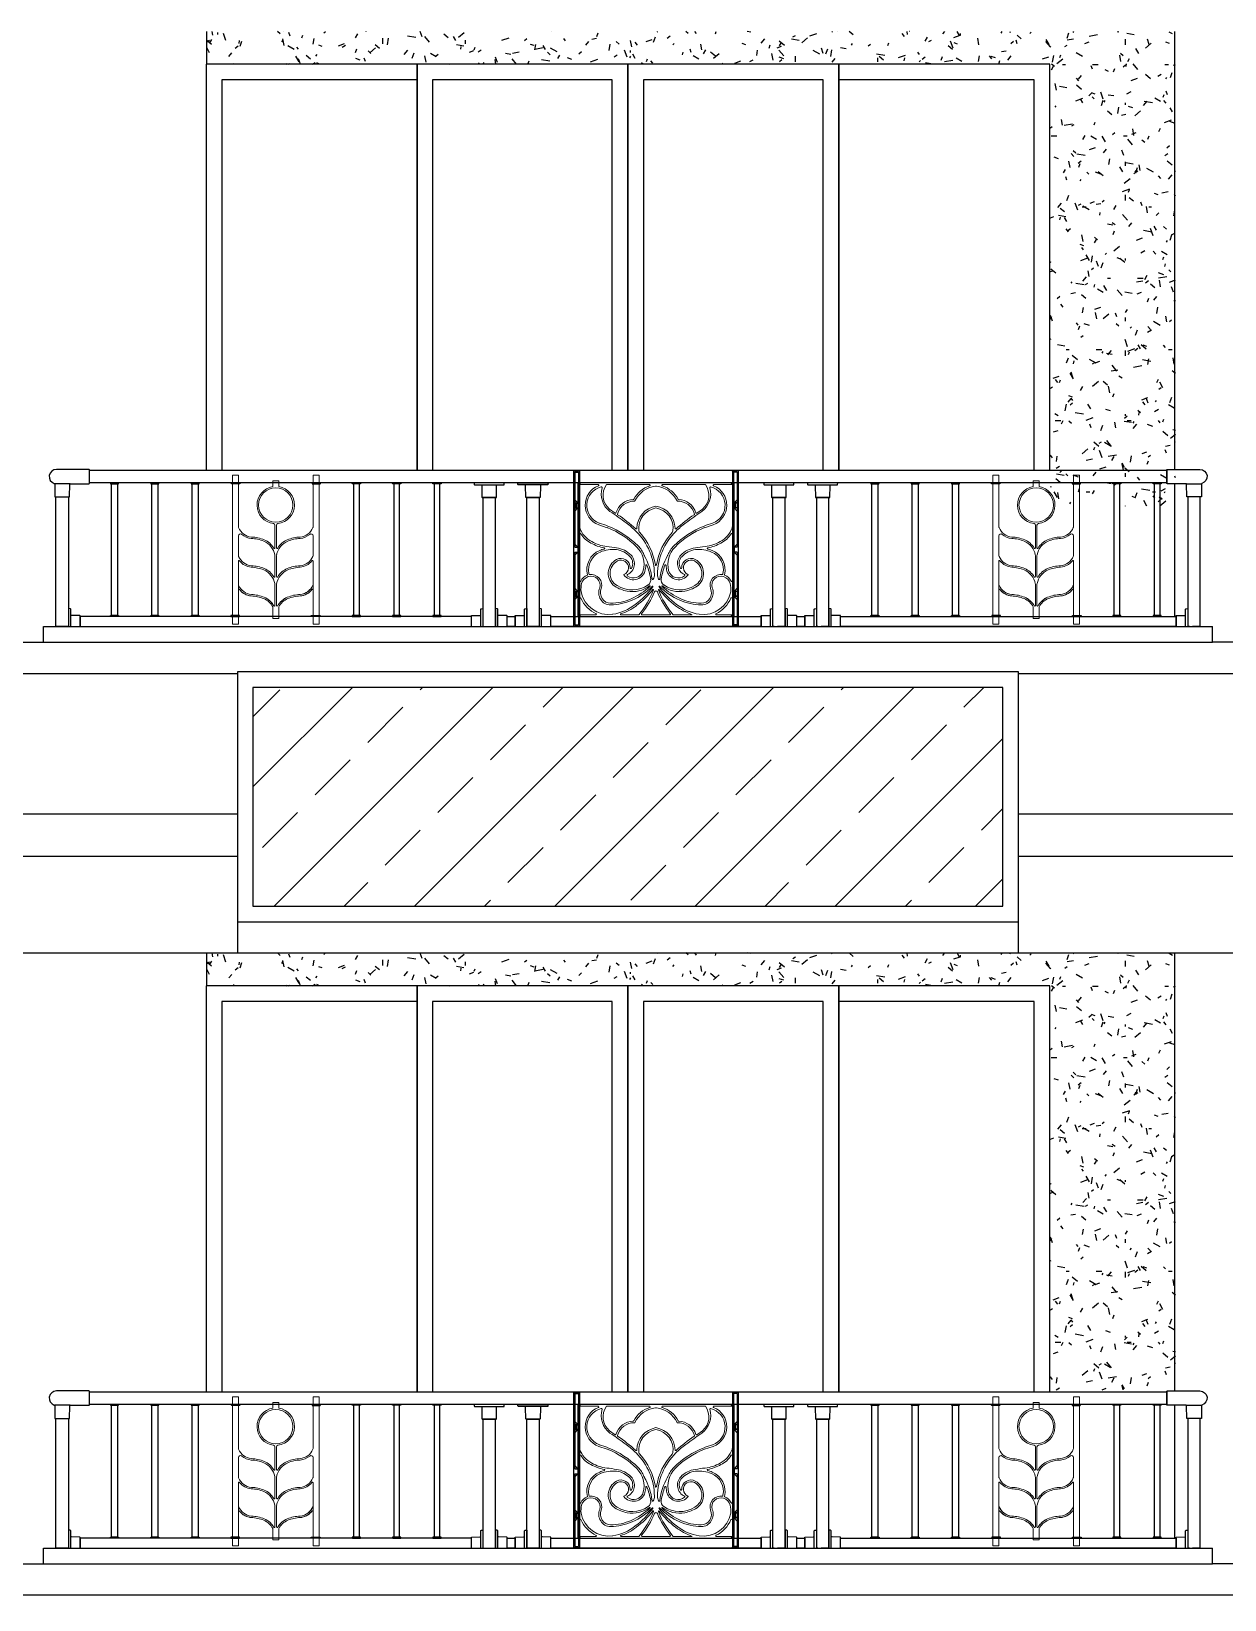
# Model space of a CAD drawing. Extents: x -12446 to 284554, y -295110 to 165007.
# Drawn here: x 65639 to 69458, y -216619 to -211599 of the extents above; entities that cross this region are included whole.
import ezdxf

# ---------------------------------------------------------------- set-up
doc = ezdxf.new("R2010")
doc.units = 0
doc.header["$LTSCALE"] = 1000
doc.linetypes.add('AX-14-E$0$DASH', pattern=[0.35, 0.25, -0.1])
doc.linetypes.add('AX-14-E$0$DOTE', pattern=[2.42, 2, -0.2, 0.02, -0.2])
doc.layers.get('0').update_dxf_attribs({"linetype": 'CONTINUOUS'})
doc.layers.get('Defpoints').update_dxf_attribs({"linetype": 'CONTINUOUS'})
for name, color, linetype in [('A-Anno-Note', 241, 'CONTINUOUS'), ('AX-14-comp-tc$0$AX-T-LMCZ-Z$0$AX-13-E01-E03$0$A-Detl-Patt', 8, 'CONTINUOUS'), ('AX-14-comp-tc$0$灰褐色真石漆', 15, 'CONTINUOUS'), ('AX-14-E$0$A-Detl-Fine', 152, 'CONTINUOUS'), ('AX-14-E$0$A-Detl-Medm', 40, 'CONTINUOUS'), ('AX-14-E$0$A-Detl-Thin', 131, 'CONTINUOUS'), ('AX-14-E$0$A-elev-FIXT', 9, 'CONTINUOUS'), ('AX-14-E$0$A-elev-HRAL', 61, 'CONTINUOUS'), ('AX-14-E$0$A-elev-XFINE', 8, 'CONTINUOUS'), ('AX-14-E$0$S-TYN太阳能板', 34, 'CONTINUOUS'), ('AX-14-E$0$埋件', 252, 'CONTINUOUS'), ('AX-14-E$0$栏杆型材', 82, 'CONTINUOUS'), ('AX-14-E$0$立面填充', 251, 'CONTINUOUS'), ('AX-14-E$0$阳台栏杆扶手', 82, 'CONTINUOUS')]:
    doc.layers.add(name, color=color, linetype=linetype)
doc.layers.add('AX-14-E$0$A-Grid', color=222, linetype='AX-14-E$0$DOTE', plot=False)
doc.layers.add('AX-14-E$0$花形线', color=241, linetype='CONTINUOUS', lineweight=15)

# ---------------------------------------------------------------- blocks, each defined once
blk = doc.blocks.new('AX-14-E$0$4080转角立图')
at = {"layer": 'AX-14-E$0$A-elev-FIXT', "linetype": 'Continuous'}
blk.add_line((25.6, 42), (-24.3, 42), dxfattribs=at)
blk.add_lwpolyline([(-25.3, 43, -0.327139), (-24.2, 41.5), (-23.5, 0), (23.5, 0), (24.2, 40.5, -0.409111), (25.7, 42), (85.3, 42, 0.414214), (86.8, 43.5), (86.8, 86.5, 0.414214), (85.3, 88), (-18.8, 88, 0.865157)], format="xyb", close=True, dxfattribs=at)
blk = doc.blocks.new('AX-14-E$0$螺帽01')
at = {"layer": 'AX-14-E$0$A-elev-XFINE', "linetype": 'Continuous'}
blk.add_lwpolyline([(-12.5, -3), (12.5, -3, 0.414214), (13, -2.5), (13, -0.5, 0.414214), (12.5, 0), (-12.5, 0, 0.414214), (-13, -0.5), (-13, -2.5, 0.414214)], format="xyb", close=True, dxfattribs=at)
blk = doc.blocks.new('AX-14-E$0$40固定座立图')
at = {"layer": 'AX-14-E$0$A-elev-HRAL', "color": 6, "linetype": 'Continuous'}
blk.add_line((-26.5, -7), (26.5, -7), dxfattribs=at)
blk.add_lwpolyline([(48, -5), (48.1, 0), (-48.1, 0), (-48, -5, 0.41166), (-46, -7), (-26.5, -7, -0.41166), (-23.5, -10), (-23.2, -46, 0.41166), (-22.2, -47), (22.2, -47, 0.41166), (23.2, -46), (23.5, -10, -0.41166), (26.5, -7), (46, -7, 0.41166)], format="xyb", close=True, dxfattribs=at)
blk = doc.blocks.new('AX-14-E$0$镁铝合金竖杆496')
at = {"layer": 'AX-14-E$0$A-elev-HRAL', "ltscale": 10}
for p, q in [((-13.5, 251.5, 0), (-13.5, -243.5, 0)), ((-13, 252, 0), (5, 252, 0)), ((5.5, 251.5, 0), (5.5, -243.5, 0)), ((-10, 248, 0), (-10, 149.3)), ((-9.5, 248.5, 0), (1.5, 248.5, 0)), ((2, 248, 0), (2, -240, 0)), ((-10, 159.3), (0, 149.3)), ((-10, 149.3), (0, 149.3)), ((-10, 148.3), (-10, 134.3)), ((-10, 148.3), (0, 148.3)), ((-10, 134.3), (0, 134.3)), ((-10, 133.3), (-10, 8)), ((-10, 133.3), (0, 133.3)), ((-10, 123.3), (0, 133.3)), ((0, 149.3), (0, 133.3)), ((2, 141.3), (5.5, 141.3)), ((-10, 18), (0, 8)), ((-10, 8), (0, 8)), ((0, 8), (0, -8)), ((-10, -8), (-10, -133.5)), ((-10, -8), (0, -8)), ((-10, -18), (0, -8)), ((-10, -123.5), (0, -133.5)), ((-10, -133.5), (0, -133.5)), ((-10, -134.5), (-10, -148.5)), ((-10, -134.5), (0, -134.5)), ((-10, -148.5), (0, -148.5)), ((-10, -149.5), (-10, -240, 0)), ((-10, -149.5), (0, -149.5)), ((-10, -159.5), (0, -149.5)), ((0, -133.5), (0, -149.5)), ((2, -141.5), (5.5, -141.5)), ((-13, -244, 0), (5, -244, 0)), ((-9.5, -240.5, 0), (1.5, -240.5, 0))]:
    blk.add_line(p, q, dxfattribs=at)
for centre, start, end in [((-13, 251.5, 0), 90, 180), ((5, 251.5, 0), 0, 90), ((-9.5, 248, 0), 90, 180), ((1.5, 248, 0), 0, 90), ((-13, -243.5, 0), 180, 270), ((-9.5, -240, 0), 180, 270), ((1.5, -240, 0), 270, 0), ((5, -243.5, 0), 270, 0)]:
    blk.add_arc(centre, 0.5, start, end, dxfattribs=at)
blk = doc.blocks.new('AX-14-E$0$祥云铁花七')
at = {"layer": 'AX-14-E$0$花形线'}
for p, q in [((0, -107.2), (0, -3.2)), ((0, -3.2), (7, -3.2)), ((5.5, -6.7), (5.5, -139.2)), ((65, -5.7), (6.5, -5.7)), ((9, -1.2), (7, -3.2)), ((9, -0.2), (491, -0.2)), ((9, -0.2), (9, -1.2)), ((229.3, -5.7), (91.6, -5.7)), ((408.4, -5.7), (270.7, -5.7)), ((493.5, -5.7), (435, -5.7)), ((491, -0.2), (491, -1.2)), ((491, -1.2), (493, -3.2)), ((500, -3.2), (493, -3.2)), ((494.5, -139.2), (494.5, -6.7)), ((500, -3.2), (500, -107.2)), ((101.4, -84.4), (119, -97)), ((381, -97), (398.6, -84.4)), ((0, -407.2), (0, -107.2)), ((94.2, -143.7), (67, -134.4)), ((96.2, -138.5), (96.2, -138.5)), ((403.8, -138.5), (403.8, -138.5)), ((433, -134.4), (405.8, -143.7)), ((500, -107.2), (500, -407.2)), ((5.5, -164.1), (5.5, -314.3)), ((494.5, -314.3), (494.5, -164.1)), ((35.6, -290.7), (36, -293.1)), ((214.8, -282.6), (214.7, -282.7)), ((285.3, -282.7), (285.2, -282.6)), ((464, -293.1), (464.4, -290.7)), ((504, -348.5), (500, -348.5)), ((505, -349.5), (504, -348.5)), ((504, -362.5), (504, -348.5)), ((505, -361.5), (505, -349.5)), ((5.5, -369.9), (5.5, -421.5)), ((494.5, -421.5), (494.5, -369.9)), ((504, -362.5), (500, -362.5)), ((505, -361.5), (504, -362.5)), ((0, -425), (0, -405.2)), ((0, -425), (7, -425)), ((6.5, -422.5), (57.3, -422.5)), ((9, -427), (7, -425)), ((9, -428), (9, -427)), ((491, -428), (9, -428)), ((138.2, -422.5), (195.1, -422.5)), ((205.6, -422.5), (294.4, -422.5)), ((304.9, -422.5), (366.1, -422.5)), ((443.2, -422.5), (493.5, -422.5)), ((491, -427), (493, -425)), ((491, -428), (491, -427)), ((500, -425), (493, -425)), ((500, -405.2), (500, -425))]:
    blk.add_line(p, q, dxfattribs=at)
at = {"layer": 'AX-14-E$0$花形线', "ltscale": 10}
for p, q in [((-5, -66.7), (-4, -65.7)), ((-5, -78.7), (-5, -66.7)), ((-5, -78.7), (-4, -79.7)), ((-4, -65.7), (0, -65.7)), ((-4, -79.7), (-4, -65.7)), ((-4, -79.7), (0, -79.7)), ((504, -65.7), (500, -65.7)), ((504, -79.7), (500, -79.7)), ((505, -66.7), (504, -65.7)), ((504, -79.7), (504, -65.7)), ((505, -78.7), (504, -79.7)), ((505, -78.7), (505, -66.7)), ((-5, -349.5), (-4, -348.5)), ((-5, -361.5), (-5, -349.5)), ((-4, -348.5), (0, -348.5)), ((-4, -362.5), (-4, -348.5)), ((-5, -361.5), (-4, -362.5)), ((-4, -362.5), (0, -362.5))]:
    blk.add_line(p, q, dxfattribs=at)
at = {"layer": 'AX-14-E$0$花形线'}
for centre, radius, start, end in [((6.5, -6.7), 1, 90, 180), ((90.2, -71.8), 66.8, 111.4629, 249.7109), ((89.4, -72.2), 60.6, 103.7038, 249.4926), ((65, -7.7), 2, 291.4629, 90), ((146.9, -35), 72.1, 164.5587, 232.2861), ((75.5, -15.3), 2, 344.5587, 103.7038), ((139.1, -39.8), 58.4, 144.3447, 229.8382), ((258.8, -95.4), 90.5, 108.6201, 151.5086), ((258.2, -94.7), 84.1, 96.8348, 154.2697), ((229.3, -7.7), 2, 288.6201, 90), ((250, -26), 15, 83.1652, 96.8348), ((241.8, -94.7), 84.1, 25.7303, 83.1652), ((270.7, -7.7), 2, 90, 251.3799), ((241.2, -95.4), 90.5, 28.4914, 71.3799), ((353.1, -35), 72.1, 307.7139, 15.4413), ((360.9, -39.8), 58.4, 310.1618, 35.6553), ((424.5, -15.3), 2, 76.2962, 195.4413), ((410.6, -72.2), 60.6, 289.9688, 76.2962), ((435, -7.7), 2, 90, 248.5371), ((409.8, -71.8), 66.8, 290.2891, 68.5371), ((493.5, -6.7), 1, 0, 90), ((-287.1, -696.9), 719.7, 52.1378, 57.1958), ((120.2, -95.4), 2, 234.3098, 342.2662), ((180.7, -114.8), 61.6, 92.9378, 162.2662), ((128.6, -100.5), 2, 164.7366, 234.9669), ((180.7, -114.8), 56.1, 89.2014, 164.7366), ((177.5, -51.3), 2, 272.9378, 332.1055), ((181.5, -57.7), 1, 269.2014, 334.727), ((262.6, -147.1), 73.7, 99.8083, 178.7152), ((261.2, -145.6), 66, 99.8055, 187.1068), ((237.4, -147.1), 73.7, 1.2848, 80.1917), ((238.8, -145.6), 66, 352.8932, 80.1945), ((318.5, -57.7), 1, 205.273, 270.7986), ((319.3, -114.8), 56.1, 15.2634, 90.7986), ((322.5, -51.3), 2, 207.8945, 267.0622), ((319.3, -114.8), 61.6, 17.7338, 87.0622), ((787.1, -696.9), 719.7, 122.8042, 127.8622), ((371.4, -100.5), 2, 305.0331, 15.2634), ((379.8, -95.4), 2, 197.7338, 305.6902), ((20.5, -139.2), 15, 180, 198.5788), ((78.8, -119.6), 76.5, 198.5788, 243.5048), ((73.4, -114.9), 15, 249.4926, 253.5166), ((-30.5, -466.2), 351.3, 68.8614, 73.5166), ((-3.1, -395.2), 269.7, 44.6157, 68.8614), ((-10.5, -406.5), 288.4, 45.1922, 68.2807), ((-181, -559.2), 551.4, 48.3295, 55.988), ((-6.7, -352.7), 276.1, 45.5911, 54.2274), ((186.9, -145.9), 2, 228.3295, 10.7823), ((510.5, -406.5), 288.4, 111.7193, 134.8078), ((503.1, -395.2), 269.7, 111.1386, 135.3843), ((313.1, -145.9), 2, 169.2177, 311.6705), ((506.7, -352.7), 276.1, 125.7726, 134.4089), ((681, -559.2), 551.4, 124.012, 131.6705), ((530.5, -466.2), 351.3, 106.4044, 111.1386), ((421.2, -119.6), 76.5, 296.4952, 341.4212), ((479.5, -139.2), 15, 341.4212, 0), ((7.5, -164.1), 2, 31.9301, 180), ((78.7, -119.7), 81.9, 211.9301, 243.3006), ((105.7, -81.9), 128, 240.1164, 260.3322), ((105.7, -81.9), 122.5, 240.1164, 263.9737), ((49.6, -295.2), 195.5, 0.3834, 45.5911), ((205.7, -152.9), 10, 185.2537, 222.1559), ((48.3, -295.4), 202.4, 9.2413, 42.1559), ((451.7, -295.4), 202.4, 137.8441, 170.7587), ((450.4, -295.2), 195.5, 134.4089, 179.6166), ((294.3, -152.9), 10, 317.8441, 354.7463), ((394.3, -81.9), 122.5, 276.0263, 299.8836), ((394.3, -81.9), 128, 279.6678, 299.8836), ((421.3, -119.7), 81.9, 296.6994, 328.0699), ((492.5, -164.1), 2, 360, 148.0699), ((95.1, -278.1), 66.4, 112.1901, 194.3855), ((94.9, -277.9), 60.7, 112.1323, 192.199), ((115.1, -332), 123.9, 104.3564, 111.3434), ((114, -324.9), 111.5, 85.2413, 112.1323), ((83.9, -210), 2, 284.3564, 80.3322), ((53.6, -567.3), 365.7, 78.9111, 83.8433), ((148.1, -290.2), 50.6, 118.3226, 234.3446), ((148, -290.1), 45, 117.9536, 240.6207), ((114.3, -285.5), 72.2, 43.6853, 82.8845), ((115.1, -283.9), 76, 43.334, 83.3313), ((138.1, -271.5), 29.5, 357.7363, 118.4287), ((138.1, -271.5), 24, 293.393, 117.9205), ((142, -258.6), 39.1, 295.1597, 43.334), ((144.4, -257.8), 31.3, 329.1668, 45.0781), ((133.7, -261.3), 78.3, 345.2933, 45.1922), ((133.7, -261.3), 83.8, 21.5129, 45.1922), ((230.3, -223.3), 20, 201.5129, 209.4559), ((34.3, -333.9), 205, 7.1734, 29.4559), ((465.7, -333.9), 205, 150.5441, 172.8266), ((269.7, -223.3), 20, 330.5441, 338.4871), ((366.3, -261.3), 78.3, 134.8078, 194.7067), ((366.3, -261.3), 83.8, 134.8078, 158.4871), ((358, -258.6), 39.1, 136.666, 244.8403), ((355.6, -257.8), 31.3, 134.9219, 210.8332), ((384.9, -283.9), 76, 96.6687, 136.666), ((361.9, -271.5), 29.5, 61.5713, 182.2637), ((385.7, -285.5), 72.2, 97.1155, 136.3147), ((361.9, -271.5), 24, 62.0795, 246.607), ((352, -290.1), 45, 299.3793, 62.0464), ((351.9, -290.2), 50.6, 305.6554, 61.6774), ((446.4, -567.3), 365.7, 96.1567, 101.0889), ((386, -324.9), 111.5, 67.8677, 94.7586), ((416.1, -210), 2, 99.6678, 255.6436), ((384.9, -332), 123.9, 68.6566, 75.6436), ((405.1, -277.9), 60.7, 347.801, 67.8677), ((404.9, -278.1), 66.4, 345.6145, 67.8099), ((44.7, -332.3), 39.3, 111.7373, 154.1364), ((45, -332.8), 34.4, 109.6431, 162.4707), ((29.7, -294.9), 1, 291.9632, 14.3855), ((42.5, -327.8), 28.8, 343.2516, 108.1432), ((37, -292.9), 1, 191.0799, 278.9061), ((42.5, -327.8), 34.3, 342.2251, 98.9061), ((148, -294.5), 1, 113.393, 217.2759), ((177.8, -271.8), 38.5, 217.2759, 343.5434), ((159.4, -295.7), 2, 115.1597, 230.4792), ((178.6, -272.6), 32.1, 230.4792, 344.4049), ((169.6, -272.8), 2, 177.7363, 329.1668), ((133.7, -261.3), 83.8, 345.2933, 357.6896), ((219.4, -264.8), 2, 20.1455, 177.6896), ((-25.3, -354.5), 262.7, 10.3928, 20.1455), ((205.1, -292.3), 40.1, 335.5468, 357.7723), ((250, -262.6), 2, 189.2413, 350.7587), ((294.9, -292.3), 40.1, 182.2277, 204.4532), ((525.3, -354.5), 262.7, 159.8545, 169.6072), ((280.6, -264.8), 2, 2.3104, 159.8545), ((366.3, -261.3), 83.8, 182.3104, 194.7067), ((322.2, -271.8), 38.5, 196.4566, 322.7241), ((321.4, -272.6), 32.1, 195.5951, 309.5208), ((330.4, -272.8), 2, 210.8332, 2.2637), ((340.6, -295.7), 2, 309.5208, 64.8403), ((352, -294.5), 1, 322.7241, 66.607), ((457.5, -327.8), 34.3, 81.0939, 197.7749), ((457.5, -327.8), 28.8, 71.8568, 196.7484), ((463, -292.9), 1, 261.0939, 348.9201), ((455, -332.8), 34.4, 17.5293, 70.3569), ((470.3, -294.9), 1, 165.6145, 248.0368), ((455.3, -332.3), 39.3, 25.8636, 68.2627), ((7.5, -314.3), 2, 180, 334.1364), ((98.6, -342), 88.6, 167.2346, 184.2621), ((99.3, -331.1), 90.7, 191.1235, 277.7), ((107.1, -351.7), 40.2, 157.1293, 212.2197), ((107.1, -351.7), 34.7, 157.134, 212.4682), ((176.1, -243.2), 105.2, 236.8488, 260.0488), ((173.7, -253.4), 89.7, 237.7959, 304.6649), ((174.2, -254), 94.3, 260.0488, 306.1557), ((75.9, -161.3), 230.4, 294.2606, 312.4746), ((92, -188), 205, 293.5859, 315.7061), ((5.5, -153.1), 295.9, 307.0893, 322.472), ((23.9, -173.6), 273.8, 306.6048, 322.2397), ((-30.5, -235.3), 293.2, 320.3131, 338.4375), ((-3.8, -249.5), 268.3, 320.7734, 338.2141), ((213.4, -310.8), 20, 304.6649, 10.3928), ((230.5, -331), 1.09, 342.7316, 126.1557), ((239.7, -308.1), 2, 187.1734, 335.5468), ((239.1, -332.5), 1.33, 322.472, 104.2732), ((240.9, -342.5), 1.33, 338.4375, 114.1721), ((250, -351), 5, 21.7859, 158.2141), ((503.8, -249.5), 268.3, 201.7859, 219.2266), ((259.1, -342.5), 1.33, 65.8279, 201.5625), ((530.5, -235.3), 293.2, 201.5625, 219.6869), ((260.3, -308.1), 2, 204.4532, 352.8266), ((260.9, -332.5), 1.33, 75.7268, 217.528), ((476.1, -173.6), 273.8, 217.7603, 233.3952), ((494.5, -153.1), 295.9, 217.528, 232.9107), ((408, -188), 205, 224.2939, 246.4141), ((286.6, -310.8), 20, 169.6072, 235.3351), ((269.5, -331), 1.09, 53.8443, 197.2684), ((424.1, -161.3), 230.4, 227.5254, 245.7394), ((325.8, -254), 94.3, 233.8443, 279.9512), ((326.3, -253.4), 89.7, 235.3351, 302.2041), ((323.9, -243.2), 105.2, 279.9512, 303.1512), ((400.5, -330.8), 91, 262.4286, 348.7478), ((392.9, -351.7), 34.7, 327.5318, 22.866), ((392.9, -351.7), 40.2, 327.7803, 22.8707), ((401.4, -342), 88.6, 355.7379, 12.7654), ((492.5, -314.3), 2, 205.8636, 0), ((8, -370.3), 2.5, 33.9087, 170.982), ((97.8, -332.9), 94.8, 202.3084, 245.8595), ((104.7, -354.5), 36.7, 210.5687, 270.3076), ((104.7, -354.5), 31.2, 210.5585, 270.3163), ((104, -223.5), 162.2, 270.3163, 294.2606), ((100.6, -207.8), 183.4, 271.3252, 293.5859), ((87.1, -267.4), 155.5, 279.0375, 308.5138), ((96.7, -279.7), 145.4, 285.8798, 308.5187), ((442.8, -218.5), 217.9, 233.3952, 249.4015), ((412.9, -267.4), 155.5, 231.4862, 260.9625), ((399.4, -207.8), 183.4, 246.4141, 268.6748), ((396, -223.5), 162.2, 245.7394, 269.6837), ((395.3, -354.5), 31.2, 269.6837, 329.4415), ((395.3, -354.5), 36.7, 269.6924, 329.4313), ((402.2, -332.9), 94.8, 294.6417, 337.6916), ((492, -370.3), 2.5, 9.018, 146.0913), ((6.5, -421.5), 1, 180, 270), ((57.3, -420.5), 2, 270, 32.0975), ((138.2, -420.5), 2, 151.1399, 270), ((205.6, -420.5), 2, 140.7734, 270), ((294.4, -420.5), 2, 270, 39.2266), ((443.2, -420.5), 2, 135.3636, 270), ((493.5, -421.5), 1, 270, 0)]:
    blk.add_arc(centre, radius, start, end, dxfattribs=at)
at = {"layer": 'Defpoints', "color": 1, "linetype": 'AX-14-E$0$DASH', "ltscale": 0.1}
blk.add_lwpolyline([(0, -428), (500, -428), (500, 0), (0, 0)], close=True, dxfattribs=at)
blk = doc.blocks.new('AX-14-E$0$麦穗铁花十')
at = {"layer": 'AX-14-E$0$花形线'}
for p, q in [((0, 0), (19, 0)), ((0, -477), (0, 0)), ((19, 0), (19, -163.7)), ((258, -163.7), (258, 0)), ((258, 0), (277, 0)), ((277, 0), (277, -477)), ((148, -18), (129, -18)), ((129, -36), (129, -18)), ((148, -18), (148, -36)), ((19, -194.2), (19, -255.7)), ((136, -232.5), (136, -159.8)), ((141, -159.8), (141, -232.5)), ((258, -255.7), (258, -194.2)), ((19, -274.9), (19, -347.7)), ((136, -324.5), (136, -258.9)), ((141, -258.9), (141, -324.5)), ((258, -347.7), (258, -274.9)), ((19, -477), (19, -347.7)), ((136, -416.5), (136, -350.9)), ((136, -416.5), (136, -350.9)), ((141, -350.9), (141, -416.5)), ((141, -350.9), (141, -416.5)), ((258, -347.7), (258, -458.9)), ((19, -366.9), (19, -439.7)), ((19, -366.9), (19, -439.7)), ((258, -439.7), (258, -366.9)), ((258, -477), (258, -366.9)), ((129, -458), (129, -421.2)), ((148, -458), (148, -421.2)), ((19, -477), (0, -477)), ((148, -458), (129, -458)), ((277, -477), (258, -477))]:
    blk.add_line(p, q, dxfattribs=at)
blk.add_circle((138.5, -95.2), 55, dxfattribs=at)
for centre, radius, start, end in [((138.5, -95.2), 60, 99.1102, 263.3742), ((138.5, -95.2), 60, 276.6258, 80.8898), ((29, -163.7), 10, 180, 202.5285), ((25.5, -194.2), 6.5, 48.9817, 180), ((65, -148.8), 49, 202.5283, 264.7738), ((65, -148.8), 53.7, 228.9817, 264.9129), ((55.9, -319.4), 121.9, 67.8778, 87.8433), ((131, -159.8), 5, 0, 83.3742), ((146, -159.8), 5, 96.6259, 180), ((221.1, -319.4), 121.9, 92.1567, 112.1222), ((212, -148.8), 49, 275.2262, 337.4717), ((212, -148.8), 53.7, 275.0871, 311.0183), ((251.5, -194.2), 6.5, 360, 131.0183), ((248, -163.7), 10, 337.4718, 360), ((55.9, -319.5), 117.3, 67.9628, 87.8994), ((74.7, -267.6), 62.3, 11.9892, 66.0287), ((74.7, -267.6), 67, 30.6455, 66.0287), ((134, -232.5), 2, 210.6455, 360), ((143, -232.5), 2, 180, 329.3545), ((202.3, -267.6), 62.3, 113.9713, 168.0108), ((202.3, -267.6), 67, 113.9713, 149.3545), ((221.1, -319.5), 117.3, 92.1006, 112.0372), ((29, -255.7), 10, 180, 202.5285), ((21, -274.9), 2, 37.8001, 180), ((65, -240.8), 49, 202.5283, 264.7738), ((65, -240.8), 53.7, 217.8001, 264.9129), ((55.9, -411.5), 117.3, 67.9628, 87.8994), ((55.9, -411.4), 121.9, 67.8778, 87.8433), ((74.7, -359.6), 67, 30.6455, 66.0287), ((116, -258.9), 20, 360, 11.9893), ((161, -258.9), 20, 168.0107, 180), ((202.3, -359.6), 67, 113.9713, 149.3545), ((221.1, -411.4), 121.9, 92.1567, 112.1222), ((221.1, -411.5), 117.3, 92.1006, 112.0372), ((212, -240.8), 49, 275.2262, 337.4717), ((212, -240.8), 53.7, 275.0871, 322.1999), ((256, -274.9), 2, 360, 142.1999), ((248, -255.7), 10, 337.4718, 360), ((29, -347.7), 10, 180, 202.5285), ((29, -347.7), 10, 180, 202.5285), ((74.7, -359.6), 62.3, 11.9892, 66.0287), ((134, -324.5), 2, 210.6456, 360), ((116, -350.9), 20, 360, 11.9892), ((116, -350.9), 20, 360, 11.9892), ((143, -324.5), 2, 180, 329.3545), ((161, -350.9), 20, 168.0107, 180), ((161, -350.9), 20, 168.0108, 180), ((202.3, -359.6), 62.3, 113.9713, 168.0108), ((212, -332.8), 49, 275.2262, 339.9297), ((248, -347.7), 10, 337.4718, 360), ((248, -347.7), 10, 337.4718, 360), ((21, -366.9), 2, 37.8001, 180), ((21, -366.9), 2, 37.8001, 180), ((65, -332.8), 49, 202.5283, 264.7738), ((65, -332.8), 49, 202.5283, 264.7738), ((65, -332.8), 49, 202.5283, 264.7738), ((65, -332.8), 53.7, 217.8001, 264.9129), ((65, -332.8), 53.7, 217.8001, 264.9129), ((65, -332.8), 53.7, 220.6616, 264.9129), ((55.9, -503.5), 117.3, 67.9628, 87.8994), ((55.9, -503.5), 117.3, 67.9628, 87.8994), ((55.9, -503.4), 121.9, 67.8778, 87.8433), ((55.9, -503.4), 121.9, 67.8778, 87.8433), ((74.7, -451.6), 62.3, 29.2187, 66.0287), ((74.7, -451.6), 67, 33.5141, 66.0287), ((74.7, -451.6), 67, 30.6455, 66.0287), ((74.7, -451.6), 67, 30.6455, 66.0287), ((202.3, -451.6), 67, 113.9713, 149.3545), ((202.3, -451.6), 67, 113.9713, 149.3545), ((202.3, -451.6), 67, 113.9713, 149.3545), ((202.3, -451.6), 67, 113.9713, 146.4859), ((202.3, -451.6), 62.3, 113.9713, 150.7813), ((221.1, -503.4), 121.9, 92.1567, 112.1222), ((221.1, -503.4), 121.9, 92.1567, 112.1222), ((221.1, -503.5), 117.3, 92.1006, 112.0372), ((221.1, -503.5), 117.3, 92.1006, 112.0372), ((212, -332.8), 49, 275.2262, 337.4717), ((212, -332.8), 49, 275.2262, 337.4717), ((212, -332.8), 53.7, 275.0871, 322.1999), ((212, -332.8), 53.7, 275.0871, 322.1999), ((212, -332.8), 53.7, 275.0871, 319.3384), ((256, -366.9), 2, 360, 142.1999), ((256, -366.9), 2, 360, 142.1999), ((134, -416.5), 2, 210.6456, 360), ((134, -416.5), 2, 210.6455, 360), ((143, -416.5), 2, 180, 329.3545), ((143, -416.5), 2, 180, 329.3544)]:
    blk.add_arc(centre, radius, start, end, dxfattribs=at)
blk = doc.blocks.new('AX-14-E$0$32固定座立面')
at = {"layer": 'AX-14-E$0$栏杆型材', "color": 6, "linetype": 'Continuous'}
blk.add_line((-7, -22.5), (-7, 22.5), dxfattribs=at)
blk.add_lwpolyline([(-7, -22.5, 0.41166), (-10, -19.5), (-36, -19.3, -0.41166), (-37, -18.3), (-37, 18.3, -0.41166), (-36, 19.3), (-10, 19.5, 0.41166), (-7, 22.5), (-7, 39, -0.41166), (-5, 41), (0, 41.1), (0, -41.1), (-5, -41, -0.41166), (-7, -39)], format="xyb", close=True, dxfattribs=at)
blk = doc.blocks.new('AX-14-E$0$A$C7DED0338')
at = {"layer": 'AX-14-E$0$A-Detl-Fine'}
for points in [[(8575, 3115), (7950, 3115), (7950, 1865)], [(9200, 1865), (9200, 3115), (8625, 3115), (8625, 1865)], [(9875, 1865), (9875, 3115), (9300, 3115), (9300, 1865)], [(10550, 1865), (10550, 3115), (9925, 3115)]]:
    blk.add_lwpolyline(points, dxfattribs=at)
at = {"layer": 'AX-14-E$0$A-Detl-Thin'}
for p, q in [((11000, 1868), (11000, 3270)), ((11000, 1868), (11000, 1872)), ((11000, 1397), (11000, 1822)), ((7300, 630), (11200, 630))]:
    blk.add_line(p, q, dxfattribs=at)
for points in [[(8575, 1865), (8575, 3165), (7900, 3165), (7900, 1865)], [(9250, 1865), (9250, 3165), (8575, 3165), (8575, 1865)], [(9925, 1865), (9925, 3165), (9250, 3165), (9250, 1865)], [(10600, 1865), (10600, 3165), (9925, 3165), (9925, 1865)]]:
    blk.add_lwpolyline(points, dxfattribs=at)
blk.add_lwpolyline([(8000, 320), (10500, 320), (10500, 420), (8000, 420)], close=True, dxfattribs=at)
at = {"layer": 'AX-14-E$0$A-elev-HRAL', "ltscale": 10, "elevation": 0}
for points in [[(7594.4, 1825, 0.414214), (7593.9, 1824.5), (7593.9, 1822.5, 0.414214), (7594.4, 1822), (7619.4, 1822, 0.414214), (7619.9, 1822.5), (7619.9, 1824.5, 0.414214), (7619.4, 1825)], [(7723.4, 1825, 0.414214), (7722.9, 1824.5), (7722.9, 1822.5, 0.414214), (7723.4, 1822), (7748.4, 1822, 0.414214), (7748.9, 1822.5), (7748.9, 1824.5, 0.414214), (7748.4, 1825)], [(7852.4, 1825, 0.414214), (7851.9, 1824.5), (7851.9, 1822.5, 0.414214), (7852.4, 1822), (7877.4, 1822, 0.414214), (7877.9, 1822.5), (7877.9, 1824.5, 0.414214), (7877.4, 1825)], [(8393.4, 1825, -0.414214), (8393.9, 1824.5), (8393.9, 1822.5, -0.414214), (8393.4, 1822), (8368.4, 1822, -0.414214), (8367.9, 1822.5), (8367.9, 1824.5, -0.414214), (8368.4, 1825)], [(8522.4, 1825, -0.414214), (8522.9, 1824.5), (8522.9, 1822.5, -0.414214), (8522.4, 1822), (8497.4, 1822, -0.414214), (8496.9, 1822.5), (8496.9, 1824.5, -0.414214), (8497.4, 1825)], [(8651.4, 1825, -0.414214), (8651.9, 1824.5), (8651.9, 1822.5, -0.414214), (8651.4, 1822), (8626.4, 1822, -0.414214), (8625.9, 1822.5), (8625.9, 1824.5, -0.414214), (8626.4, 1825)], [(10027.9, 1825, 0.414214), (10027.4, 1824.5), (10027.4, 1822.5, 0.414214), (10027.9, 1822), (10052.9, 1822, 0.414214), (10053.4, 1822.5), (10053.4, 1824.5, 0.414214), (10052.9, 1825)], [(10156.9, 1825, 0.414214), (10156.4, 1824.5), (10156.4, 1822.5, 0.414214), (10156.9, 1822), (10181.9, 1822, 0.414214), (10182.4, 1822.5), (10182.4, 1824.5, 0.414214), (10181.9, 1825)], [(10285.9, 1825, 0.414214), (10285.4, 1824.5), (10285.4, 1822.5, 0.414214), (10285.9, 1822), (10310.9, 1822, 0.414214), (10311.4, 1822.5), (10311.4, 1824.5, 0.414214), (10310.9, 1825)], [(10826.9, 1825, -0.414214), (10827.4, 1824.5), (10827.4, 1822.5, -0.414214), (10826.9, 1822), (10801.9, 1822, -0.414214), (10801.4, 1822.5), (10801.4, 1824.5, -0.414214), (10801.9, 1825)], [(10955.9, 1825, -0.414214), (10956.4, 1824.5), (10956.4, 1822.5, -0.414214), (10955.9, 1822), (10930.9, 1822, -0.414214), (10930.4, 1822.5), (10930.4, 1824.5, -0.414214), (10930.9, 1825)], [(7594.4, 1397, -0.414214), (7593.9, 1397.5), (7593.9, 1399.5, -0.414214), (7594.4, 1400), (7619.4, 1400, -0.414214), (7619.9, 1399.5), (7619.9, 1397.5, -0.414214), (7619.4, 1397)], [(7723.4, 1397, -0.414214), (7722.9, 1397.5), (7722.9, 1399.5, -0.414214), (7723.4, 1400), (7748.4, 1400, -0.414214), (7748.9, 1399.5), (7748.9, 1397.5, -0.414214), (7748.4, 1397)], [(7852.4, 1397, -0.414214), (7851.9, 1397.5), (7851.9, 1399.5, -0.414214), (7852.4, 1400), (7877.4, 1400, -0.414214), (7877.9, 1399.5), (7877.9, 1397.5, -0.414214), (7877.4, 1397)], [(8393.4, 1397, 0.414214), (8393.9, 1397.5), (8393.9, 1399.5, 0.414214), (8393.4, 1400), (8368.4, 1400, 0.414214), (8367.9, 1399.5), (8367.9, 1397.5, 0.414214), (8368.4, 1397)], [(8522.4, 1397, 0.414214), (8522.9, 1397.5), (8522.9, 1399.5, 0.414214), (8522.4, 1400), (8497.4, 1400, 0.414214), (8496.9, 1399.5), (8496.9, 1397.5, 0.414214), (8497.4, 1397)], [(8651.4, 1397, 0.414214), (8651.9, 1397.5), (8651.9, 1399.5, 0.414214), (8651.4, 1400), (8626.4, 1400, 0.414214), (8625.9, 1399.5), (8625.9, 1397.5, 0.414214), (8626.4, 1397)], [(10027.9, 1397, -0.414214), (10027.4, 1397.5), (10027.4, 1399.5, -0.414214), (10027.9, 1400), (10052.9, 1400, -0.414214), (10053.4, 1399.5), (10053.4, 1397.5, -0.414214), (10052.9, 1397)], [(10156.9, 1397, -0.414214), (10156.4, 1397.5), (10156.4, 1399.5, -0.414214), (10156.9, 1400), (10181.9, 1400, -0.414214), (10182.4, 1399.5), (10182.4, 1397.5, -0.414214), (10181.9, 1397)], [(10285.9, 1397, -0.414214), (10285.4, 1397.5), (10285.4, 1399.5, -0.414214), (10285.9, 1400), (10310.9, 1400, -0.414214), (10311.4, 1399.5), (10311.4, 1397.5, -0.414214), (10310.9, 1397)], [(10826.9, 1397, 0.414214), (10827.4, 1397.5), (10827.4, 1399.5, 0.414214), (10826.9, 1400), (10801.9, 1400, 0.414214), (10801.4, 1399.5), (10801.4, 1397.5, 0.414214), (10801.9, 1397)], [(10955.9, 1397, 0.414214), (10956.4, 1397.5), (10956.4, 1399.5, 0.414214), (10955.9, 1400), (10930.9, 1400, 0.414214), (10930.4, 1399.5), (10930.4, 1397.5, 0.414214), (10930.9, 1397)]]:
    blk.add_lwpolyline(points, format="xyb", close=True, dxfattribs=at)
for points in [[(7616.4, 1400), (7597.4, 1400), (7597.4, 1822), (7616.4, 1822)], [(7745.4, 1400), (7726.4, 1400), (7726.4, 1822), (7745.4, 1822)], [(7874.4, 1400), (7855.4, 1400), (7855.4, 1822), (7874.4, 1822)], [(8371.4, 1400), (8390.4, 1400), (8390.4, 1822), (8371.4, 1822)], [(8500.4, 1400), (8519.4, 1400), (8519.4, 1822), (8500.4, 1822)], [(8629.4, 1400), (8648.4, 1400), (8648.4, 1822), (8629.4, 1822)], [(10049.9, 1400), (10030.9, 1400), (10030.9, 1822), (10049.9, 1822)], [(10178.9, 1400), (10159.9, 1400), (10159.9, 1822), (10178.9, 1822)], [(10307.9, 1400), (10288.9, 1400), (10288.9, 1822), (10307.9, 1822)], [(10804.9, 1400), (10823.9, 1400), (10823.9, 1822), (10804.9, 1822)], [(10933.9, 1400), (10952.9, 1400), (10952.9, 1822), (10933.9, 1822)]]:
    blk.add_lwpolyline(points, close=True, dxfattribs=at)
at = {"layer": 'AX-14-E$0$埋件', "linetype": 'AX-14-E$0$DASH', "ltscale": 0.1}
blk.add_lwpolyline([(7419.6, 1320), (7459.6, 1320), (7459.6, 1365), (7419.6, 1365)], close=True, dxfattribs=at)
at = {"layer": 'AX-14-E$0$埋件', "linetype": 'AX-14-E$0$DASH', "ltscale": 0.1, "elevation": 0}
for points in [[(8826.1, 1320), (8786.1, 1320), (8786.1, 1365), (8826.1, 1365)], [(8926.1, 1320), (8966.1, 1320), (8966.1, 1365), (8926.1, 1365)], [(9713.1, 1320), (9753.1, 1320), (9753.1, 1365), (9713.1, 1365)], [(9853.1, 1320), (9893.1, 1320), (9893.1, 1365), (9853.1, 1365)], [(11041.6, 1320), (11081.6, 1320), (11081.6, 1365), (11041.6, 1365)]]:
    blk.add_lwpolyline(points, close=True, dxfattribs=at)
at = {"layer": 'AX-14-E$0$栏杆型材'}
for points in [[(7419.6, 1780), (7459.6, 1780), (7459.6, 1365), (7419.6, 1365)], [(11081.6, 1780), (11041.6, 1780), (11041.6, 1365), (11081.6, 1365)], [(8749.1, 1397), (7496.6, 1397), (7496.6, 1365), (8749.1, 1365)], [(8889.1, 1365), (8863.1, 1365), (8863.1, 1397), (8889.1, 1397)], [(9003.1, 1397), (9676.1, 1397), (9676.1, 1365), (9003.1, 1365)], [(9930.1, 1397), (11004.6, 1397), (11004.6, 1365), (9930.1, 1365)]]:
    blk.add_lwpolyline(points, close=True, dxfattribs=at)
at = {"layer": 'AX-14-E$0$栏杆型材', "elevation": 0}
for points in [[(8826.1, 1778), (8786.1, 1778), (8786.1, 1365), (8826.1, 1365)], [(8926.1, 1778), (8966.1, 1778), (8966.1, 1365), (8926.1, 1365)], [(9753.1, 1778), (9713.1, 1778), (9713.1, 1365), (9753.1, 1365)], [(9893.1, 1778), (9853.1, 1778), (9853.1, 1365), (9893.1, 1365)], [(9816.1, 1365), (9790.1, 1365), (9790.1, 1397), (9816.1, 1397)]]:
    blk.add_lwpolyline(points, close=True, dxfattribs=at)
at = {"layer": 'AX-14-E$0$阳台栏杆扶手'}
blk.add_lwpolyline([(10974.9, 1825), (7526.4, 1825), (7526.4, 1865), (10974.9, 1865)], close=True, dxfattribs=at)
for name, p in [('AX-14-E$0$麦穗铁花十', (7984.4, 1849, 0)), ('AX-14-E$0$祥云铁花七', (9089.6, 1825, 0))]:
    blk.add_blockref(name, p)
at = {"xscale": -1}
blk.add_blockref('AX-14-E$0$麦穗铁花十', (10694.9, 1849, 0), dxfattribs=at)
at = {"layer": 'AX-14-E$0$A-elev-HRAL'}
for name, p in [('AX-14-E$0$4080转角立图', (7439.6, 1780)), ('AX-14-E$0$镁铝合金竖杆496', (9089.6, 1611, 0)), ('AX-14-E$0$40固定座立图', (8806.1, 1825, 0)), ('AX-14-E$0$40固定座立图', (9733.1, 1825, 0)), ('AX-14-E$0$40固定座立图', (9873.1, 1825, 0)), ('AX-14-E$0$32固定座立面', (8786.1, 1381)), ('AX-14-E$0$32固定座立面', (8926.1, 1381)), ('AX-14-E$0$32固定座立面', (9713.1, 1381)), ('AX-14-E$0$32固定座立面', (9853.1, 1381)), ('AX-14-E$0$32固定座立面', (11041.6, 1381))]:
    blk.add_blockref(name, p, dxfattribs=at)
at = {"layer": 'AX-14-E$0$A-elev-HRAL', "xscale": -1}
for name, p in [('AX-14-E$0$镁铝合金竖杆496', (9589.6, 1611, 0)), ('AX-14-E$0$4080转角立图', (11061.6, 1780)), ('AX-14-E$0$40固定座立图', (8946.1, 1825, 0)), ('AX-14-E$0$32固定座立面', (7459.6, 1381)), ('AX-14-E$0$32固定座立面', (8826.1, 1381)), ('AX-14-E$0$32固定座立面', (8966.1, 1381)), ('AX-14-E$0$32固定座立面', (9753.1, 1381)), ('AX-14-E$0$32固定座立面', (9893.1, 1381))]:
    blk.add_blockref(name, p, dxfattribs=at)
at = {"layer": 'AX-14-E$0$栏杆型材', "xscale": -1}
for p in [(7993.9, 1825, 0), (7994.6, 1824.9, 0), (10426.7, 1824.9, 0), (10427.4, 1825, 0)]:
    blk.add_blockref('AX-14-E$0$螺帽01', p, dxfattribs=at)
at = {"layer": 'AX-14-E$0$栏杆型材'}
for p in [(8251.9, 1825, 0), (8252.6, 1824.9, 0), (10684.7, 1824.9, 0), (10685.4, 1825, 0)]:
    blk.add_blockref('AX-14-E$0$螺帽01', p, dxfattribs=at)
for p, rotation in [((7991.7, 1397, 0), 180), ((7993.9, 1397, 0), 180), ((10427.4, 1397, 0), 180.0000000001212), ((10429.6, 1397, 0), 180.0000000001212)]:
    blk.add_blockref('AX-14-E$0$螺帽01', p, dxfattribs=dict(at, rotation=rotation))
at = {"layer": 'AX-14-E$0$栏杆型材', "xscale": -1, "rotation": 180}
for p in [(8249.7, 1397, 0), (8251.9, 1397, 0), (10685.4, 1397, 0), (10687.6, 1397, 0)]:
    blk.add_blockref('AX-14-E$0$螺帽01', p, dxfattribs=at)
blk.add_wipeout([(7379.8, 1365), (11120.2, 1365), (11120.2, 1315), (7379.8, 1315)]).dxf.layer = 'AX-14-E$0$A-Detl-Thin'
at = {"layer": 'AX-14-E$0$A-Detl-Thin'}
blk.add_line((7379.8, 1365), (11120.2, 1365), dxfattribs=at)
blk.add_wipeout([(7200, 1215), (11300, 1215), (11300, 1315), (7200, 1315)]).dxf.layer = 'AX-14-E$0$A-Detl-Thin'
for p, q in [((7379.8, 1315), (11120.2, 1315)), ((7300, 1215), (11200, 1215))]:
    blk.add_line(p, q, dxfattribs=at)
for points in [[(7250, 420), (7250, 630), (7300, 630), (7300, 1215), (7200, 1215), (7200, 1315), (7379.8, 1315), (7379.8, 1365)], [(7300, 320), (11250, 320), (11250, 630), (11200, 630), (11200, 1215), (11300, 1215), (11300, 1315), (11120.2, 1315), (11120.2, 1365)]]:
    blk.add_lwpolyline(points, dxfattribs=at)
blk = doc.blocks.new('AX-14-E$0$A$C7ECB27C2')
blk.add_wipeout([(2500, 800), (0, 800), (0, 0), (2500, 0)])
at = {"layer": 'AX-14-E$0$立面填充'}
h = blk.add_hatch(dxfattribs=at)
h.set_pattern_fill('ANSI33', color=256, scale=100)
h.set_pattern_definition([(45, (-353279.97, -423508.4), (-224.5064, 224.5064), []), (45, (-353055.47, -423508.4), (-224.5064, 224.5064), [158.75, -79.375])])
h.paths.add_polyline_path([(2450, 750), (50, 750), (50, 50), (2450, 50)])
at = {"layer": 'AX-14-E$0$S-TYN太阳能板'}
for points in [[(2500, 800), (0, 800), (0, 0), (2500, 0)], [(2450, 750), (50, 750), (50, 50), (2450, 50)]]:
    blk.add_lwpolyline(points, close=True, dxfattribs=at)
blk = doc.blocks.new('AX-14-E$0$M16太阳能')
blk.add_blockref('AX-14-E$0$A$C7ECB27C2', (152812.6, 122397.8))
blk = doc.blocks.new('AX-14-E$0$A$C1DD741FE')
blk.add_wipeout([(0, 1500), (0, 1400), (50, 1400), (50, 1300), (100, 1300), (250, 670), (300, 670), (300, 400), (250, 400), (250, 300), (3500, 300), (3500, 400), (3450, 400), (3450, 620.3), (11649.9, 620.3), (11649.9, 720), (11597.4, 720), (11625.1, 931), (11640, 969.8), (11640, 1009.6), (11710.9, 1009.6), (11780, 1300), (11780, 1330), (11800, 1330), (11800, 1400), (11850, 1400), (11850, 1500), (11470.2, 1500), (11470.2, 1550), (7729.8, 1550), (7729.8, 1500), (7650, 1500), (7650, 1550), (3829.8, 1550), (3829.8, 1500)]).dxf.layer = 'AX-14-E$0$A-Detl-Medm'
blk = doc.blocks.new('AX-14-comp-tc')
at = {"layer": 'AX-14-comp-tc$0$灰褐色真石漆'}
h = blk.add_hatch(dxfattribs=at)
h.set_pattern_fill('离散材料', color=256, scale=50)
h.set_pattern_definition([(0, (-85797.83, -441301.72), (132, 228), [12, -201, 9, -87, 18, -213]), (10, (-85854.83, -441178.72), (80.67614, 285.34428), [21, -51, 27, -159, 15, -198]), (20, (-85884.83, -441274.72), (133.47095, 220.97625), [24, -165, 21, -123, 15, -96]), (30, (-85797.83, -441292.72), (-21.96926, 254.05187), [15, -99, 12, -147, 9, -195]), (40, (-85881.83, -441226.72), (33.83592, 216.370355), [12, -132, 9, -84, 24, -153]), (50, (-85836.83, -441334.72), (-80.24786, 235.7335), [6, -111, 15, -183, 18, -93]), (60, (-85827.83, -441313.72), (-99.47303, 223.70766), [15, -123, 6, -144, 12, -111]), (70, (-85860.83, -441349.72), (-109.89227, 215.58685), [9, -57, 18, -96, 12, -132]), (80, (-85845.83, -441172.72), (-208.56534, 164.71945), [21, -132, 9, -156, 18, -147]), (90, (-85827.83, -441301.72), (-264, 111), [18, -93, 12, -183, 6, -186]), (100, (-85875.83, -441208.72), (-247.97146, 145.14529), [21, -117, 18, -96, 21, -219]), (110, (-85896.83, -441379.72), (-240.44034, 81.69114), [24, -78, 12, -159, 18, -174]), (120, (-85977.83, -441343.72), (-286.64994, 28.49227), [15, -201, 18, -93, 21, -123]), (130, (-85911.83, -441409.72), (-279.10777, 71.26608), [9, -66, 12, -129, 24, -168]), (140, (-86001.83, -441169.72), (-220.59685, -34.20569), [18, -108, 21, -93, 12, -126]), (150, (-85752.83, -441427.72), (-204.82497, -120.76726), [12, -84, 24, -186, 21, -171]), (160, (-85950.83, -441259.72), (-237.90107, -162.42869), [18, -126, 15, -114, 12, -183]), (170, (-85932.83, -441331.72), (-215.64405, -169.12317), [27, -99, 18, -135, 24, -132])])
h.paths.add_polyline_path([(66047.5, -218021.9), (68747.5, -218021.9), (68747.5, -218126.9), (66047.5, -218126.9)])
h = blk.add_hatch(dxfattribs=at)
h.set_pattern_fill('离散材料', color=256, scale=50)
h.set_pattern_definition([(0, (-85797.83, -441301.72), (132, 228), [12, -201, 9, -87, 18, -213]), (10, (-85854.83, -441178.72), (80.67614, 285.34428), [21, -51, 27, -159, 15, -198]), (20, (-85884.83, -441274.72), (133.47095, 220.97625), [24, -165, 21, -123, 15, -96]), (30, (-85797.83, -441292.72), (-21.96926, 254.05187), [15, -99, 12, -147, 9, -195]), (40, (-85881.83, -441226.72), (33.83592, 216.370355), [12, -132, 9, -84, 24, -153]), (50, (-85836.83, -441334.72), (-80.24786, 235.7335), [6, -111, 15, -183, 18, -93]), (60, (-85827.83, -441313.72), (-99.47303, 223.70766), [15, -123, 6, -144, 12, -111]), (70, (-85860.83, -441349.72), (-109.89227, 215.58685), [9, -57, 18, -96, 12, -132]), (80, (-85845.83, -441172.72), (-208.56534, 164.71945), [21, -132, 9, -156, 18, -147]), (90, (-85827.83, -441301.72), (-264, 111), [18, -93, 12, -183, 6, -186]), (100, (-85875.83, -441208.72), (-247.97146, 145.14529), [21, -117, 18, -96, 21, -219]), (110, (-85896.83, -441379.72), (-240.44034, 81.69114), [24, -78, 12, -159, 18, -174]), (120, (-85977.83, -441343.72), (-286.64994, 28.49227), [15, -201, 18, -93, 21, -123]), (130, (-85911.83, -441409.72), (-279.10777, 71.26608), [9, -66, 12, -129, 24, -168]), (140, (-86001.83, -441169.72), (-220.59685, -34.20569), [18, -108, 21, -93, 12, -126]), (150, (-85752.83, -441427.72), (-204.82497, -120.76726), [12, -84, 24, -186, 21, -171]), (160, (-85950.83, -441259.72), (-237.90107, -162.42869), [18, -126, 15, -114, 12, -183]), (170, (-85932.83, -441331.72), (-215.64405, -169.12317), [27, -99, 18, -135, 24, -132])])
h.paths.add_polyline_path([(68747.5, -218021.9), (69147.5, -218021.9), (69147.5, -219541.9), (68747.5, -219541.9)])
h = blk.add_hatch(dxfattribs=at)
h.set_pattern_fill('离散材料', color=256, scale=50)
h.set_pattern_definition([(0, (-85797.83, -444251.72), (132, 228), [12, -201, 9, -87, 18, -213]), (10, (-85854.83, -444128.72), (80.67614, 285.34428), [21, -51, 27, -159, 15, -198]), (20, (-85884.83, -444224.72), (133.47095, 220.97625), [24, -165, 21, -123, 15, -96]), (30, (-85797.83, -444242.72), (-21.96926, 254.05187), [15, -99, 12, -147, 9, -195]), (40, (-85881.83, -444176.72), (33.83592, 216.370355), [12, -132, 9, -84, 24, -153]), (50, (-85836.83, -444284.72), (-80.24786, 235.7335), [6, -111, 15, -183, 18, -93]), (60, (-85827.83, -444263.72), (-99.47303, 223.70766), [15, -123, 6, -144, 12, -111]), (70, (-85860.83, -444299.72), (-109.89227, 215.58685), [9, -57, 18, -96, 12, -132]), (80, (-85845.83, -444122.72), (-208.56534, 164.71945), [21, -132, 9, -156, 18, -147]), (90, (-85827.83, -444251.72), (-264, 111), [18, -93, 12, -183, 6, -186]), (100, (-85875.83, -444158.72), (-247.97146, 145.14529), [21, -117, 18, -96, 21, -219]), (110, (-85896.83, -444329.72), (-240.44034, 81.69114), [24, -78, 12, -159, 18, -174]), (120, (-85977.83, -444293.72), (-286.64994, 28.49227), [15, -201, 18, -93, 21, -123]), (130, (-85911.83, -444359.72), (-279.10777, 71.26608), [9, -66, 12, -129, 24, -168]), (140, (-86001.83, -444119.72), (-220.59685, -34.20569), [18, -108, 21, -93, 12, -126]), (150, (-85752.83, -444377.72), (-204.82497, -120.76726), [12, -84, 24, -186, 21, -171]), (160, (-85950.83, -444209.72), (-237.90107, -162.42869), [18, -126, 15, -114, 12, -183]), (170, (-85932.83, -444281.72), (-215.64405, -169.12317), [27, -99, 18, -135, 24, -132])])
h.paths.add_polyline_path([(66047.5, -220971.9), (68747.5, -220971.9), (68747.5, -221076.9), (66047.5, -221076.9)])
h = blk.add_hatch(dxfattribs=at)
h.set_pattern_fill('离散材料', color=256, scale=50)
h.set_pattern_definition([(0, (-85797.83, -444251.72), (132, 228), [12, -201, 9, -87, 18, -213]), (10, (-85854.83, -444128.72), (80.67614, 285.34428), [21, -51, 27, -159, 15, -198]), (20, (-85884.83, -444224.72), (133.47095, 220.97625), [24, -165, 21, -123, 15, -96]), (30, (-85797.83, -444242.72), (-21.96926, 254.05187), [15, -99, 12, -147, 9, -195]), (40, (-85881.83, -444176.72), (33.83592, 216.370355), [12, -132, 9, -84, 24, -153]), (50, (-85836.83, -444284.72), (-80.24786, 235.7335), [6, -111, 15, -183, 18, -93]), (60, (-85827.83, -444263.72), (-99.47303, 223.70766), [15, -123, 6, -144, 12, -111]), (70, (-85860.83, -444299.72), (-109.89227, 215.58685), [9, -57, 18, -96, 12, -132]), (80, (-85845.83, -444122.72), (-208.56534, 164.71945), [21, -132, 9, -156, 18, -147]), (90, (-85827.83, -444251.72), (-264, 111), [18, -93, 12, -183, 6, -186]), (100, (-85875.83, -444158.72), (-247.97146, 145.14529), [21, -117, 18, -96, 21, -219]), (110, (-85896.83, -444329.72), (-240.44034, 81.69114), [24, -78, 12, -159, 18, -174]), (120, (-85977.83, -444293.72), (-286.64994, 28.49227), [15, -201, 18, -93, 21, -123]), (130, (-85911.83, -444359.72), (-279.10777, 71.26608), [9, -66, 12, -129, 24, -168]), (140, (-86001.83, -444119.72), (-220.59685, -34.20569), [18, -108, 21, -93, 12, -126]), (150, (-85752.83, -444377.72), (-204.82497, -120.76726), [12, -84, 24, -186, 21, -171]), (160, (-85950.83, -444209.72), (-237.90107, -162.42869), [18, -126, 15, -114, 12, -183]), (170, (-85932.83, -444281.72), (-215.64405, -169.12317), [27, -99, 18, -135, 24, -132])])
h.paths.add_polyline_path([(68747.5, -220971.9), (69147.5, -220971.9), (69147.5, -222369.9), (68747.5, -222369.9)])
at = {"layer": 'AX-14-comp-tc$0$AX-T-LMCZ-Z$0$AX-13-E01-E03$0$A-Detl-Patt'}
for p, q in [((66047.5, -218126.9), (66047.5, -218021.9)), ((66047.5, -221076.9), (66047.5, -220971.9))]:
    blk.add_line(p, q, dxfattribs=at)
blk = doc.blocks.new('AX-14-E')
at = {"layer": 'AX-14-E$0$A-Grid'}
blk.add_line((55473.5, -214104.4), (94520.7, -214104.4), dxfattribs=at)
at = {"layer": 'AX-14-E$0$A-Detl-Thin'}
blk.add_blockref('AX-14-E$0$A$C7DED0338', (58298.5, -214869.4), dxfattribs=at)
for name, p in [('AX-14-E$0$A$C1DD741FE', (57948.5, -212219.4)), ('AX-14-E$0$M16太阳能', (-86514.1, -336847.2))]:
    blk.add_blockref(name, p, dxfattribs=at)
for name, p in [('AX-14-E$0$A$C1DD741FE', (57948.5, -212219.4)), ('AX-14-E$0$A$C7DED0338', (58298.5, -217819.4))]:
    blk.add_blockref(name, p, dxfattribs=at)
blk.add_blockref('AX-14-comp-tc', (152.8, 6422.5), dxfattribs=at)

msp = doc.modelspace()

# ---------------------------------------------------------------- block references
at = {"layer": 'A-Anno-Note'}
msp.add_blockref('AX-14-E', (0, 0), dxfattribs=at)

doc.saveas('drawing.dxf')
